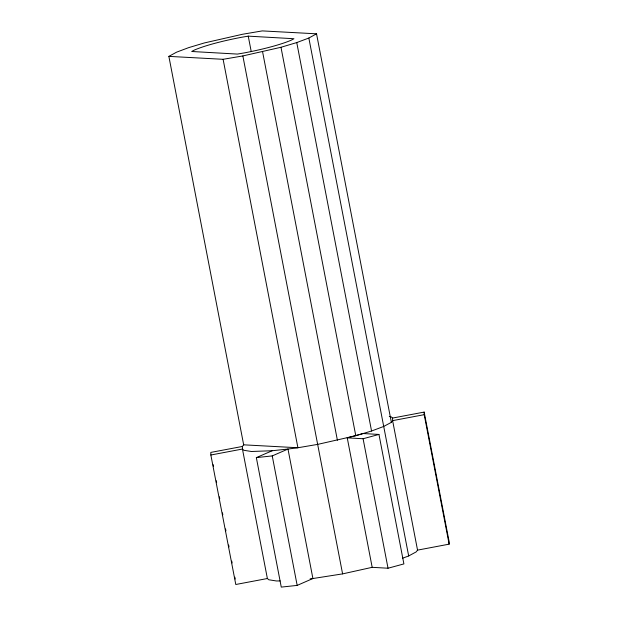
<?xml version="1.0" encoding="UTF-8"?>
<svg xmlns="http://www.w3.org/2000/svg" width="618" height="618" viewBox="0 0 618 618"><rect width="100%" height="100%" fill="white"/><g stroke="black" fill="none" stroke-linecap="round" stroke-linejoin="round"><path stroke-width="0.93" d="M280.132 580.943L276.362 580.966L268.799 579.769L267.378 578.525L242.441 449.039L242.403 446.459L243.786 444.674M389.263 416.517L391.148 416.81L392.577 418.062L424.164 412.09L449.101 541.569L449.131 544.157L417.544 550.128L416.169 551.905L408.676 555.953L402.581 558.224M392.577 418.062L392.615 420.642L391.233 422.418L383.647 426.474L371.557 431.016L355.783 435.721L317.66 444.388L297.915 447.749L243.67 444.829L168.868 56.377L176.563 52.175L188.652 47.64L204.427 42.928L242.55 34.26L262.302 30.9L316.54 33.82L391.349 422.272M168.868 56.377L223.113 59.305L242.859 55.937L280.981 47.277L296.756 42.565L308.846 38.03L316.54 33.82M372.175 567.324L347.246 437.845L363.114 433.535L378.958 434.439L403.894 563.917L388.027 568.228L372.175 567.324L342.596 573.883L312.909 578.525L297.173 585.4L281.267 587.1L256.339 457.614L272.237 455.914L287.98 449.047L297.915 447.749L223.113 59.305M256.339 457.614L272.221 450.731L287.98 449.047L312.909 578.525L310.128 578.827M347.246 437.845L363.09 438.741L378.958 434.439M242.403 446.459L210.815 452.407L210.854 455.01L235.79 584.497L267.378 578.525M210.854 455.01L242.441 449.039L243.863 450.29L251.426 451.488L272.221 450.731M424.164 412.09L424.203 414.67L392.615 420.642L417.544 550.128M248.251 36.138L241.445 37.296A55.465 7.625 -10.9 0 0 194.315 50.089L191.696 51.487L237.405 54.083L244.21 52.924A55.465 7.625 -10.9 0 0 291.348 40.124L293.959 38.725L248.251 36.138L251.163 51.255M424.203 414.67L449.131 544.157M308.846 38.03L408.676 555.953M296.756 42.565L371.557 431.016M363.09 438.741L388.027 568.228M280.981 47.277L355.783 435.721M262.596 51.835L337.405 440.286M242.859 55.937L342.596 573.883M272.237 455.914L297.173 585.4M213.187 464.69L213.55 466.582M216.277 480.758L216.64 482.65M219.375 496.826L219.738 498.718M222.465 512.894L222.828 514.786M225.562 528.962L225.925 530.854M228.652 545.03L229.015 546.922M231.75 561.098L232.113 562.983M234.84 577.166L235.203 579.051"/></g></svg>
